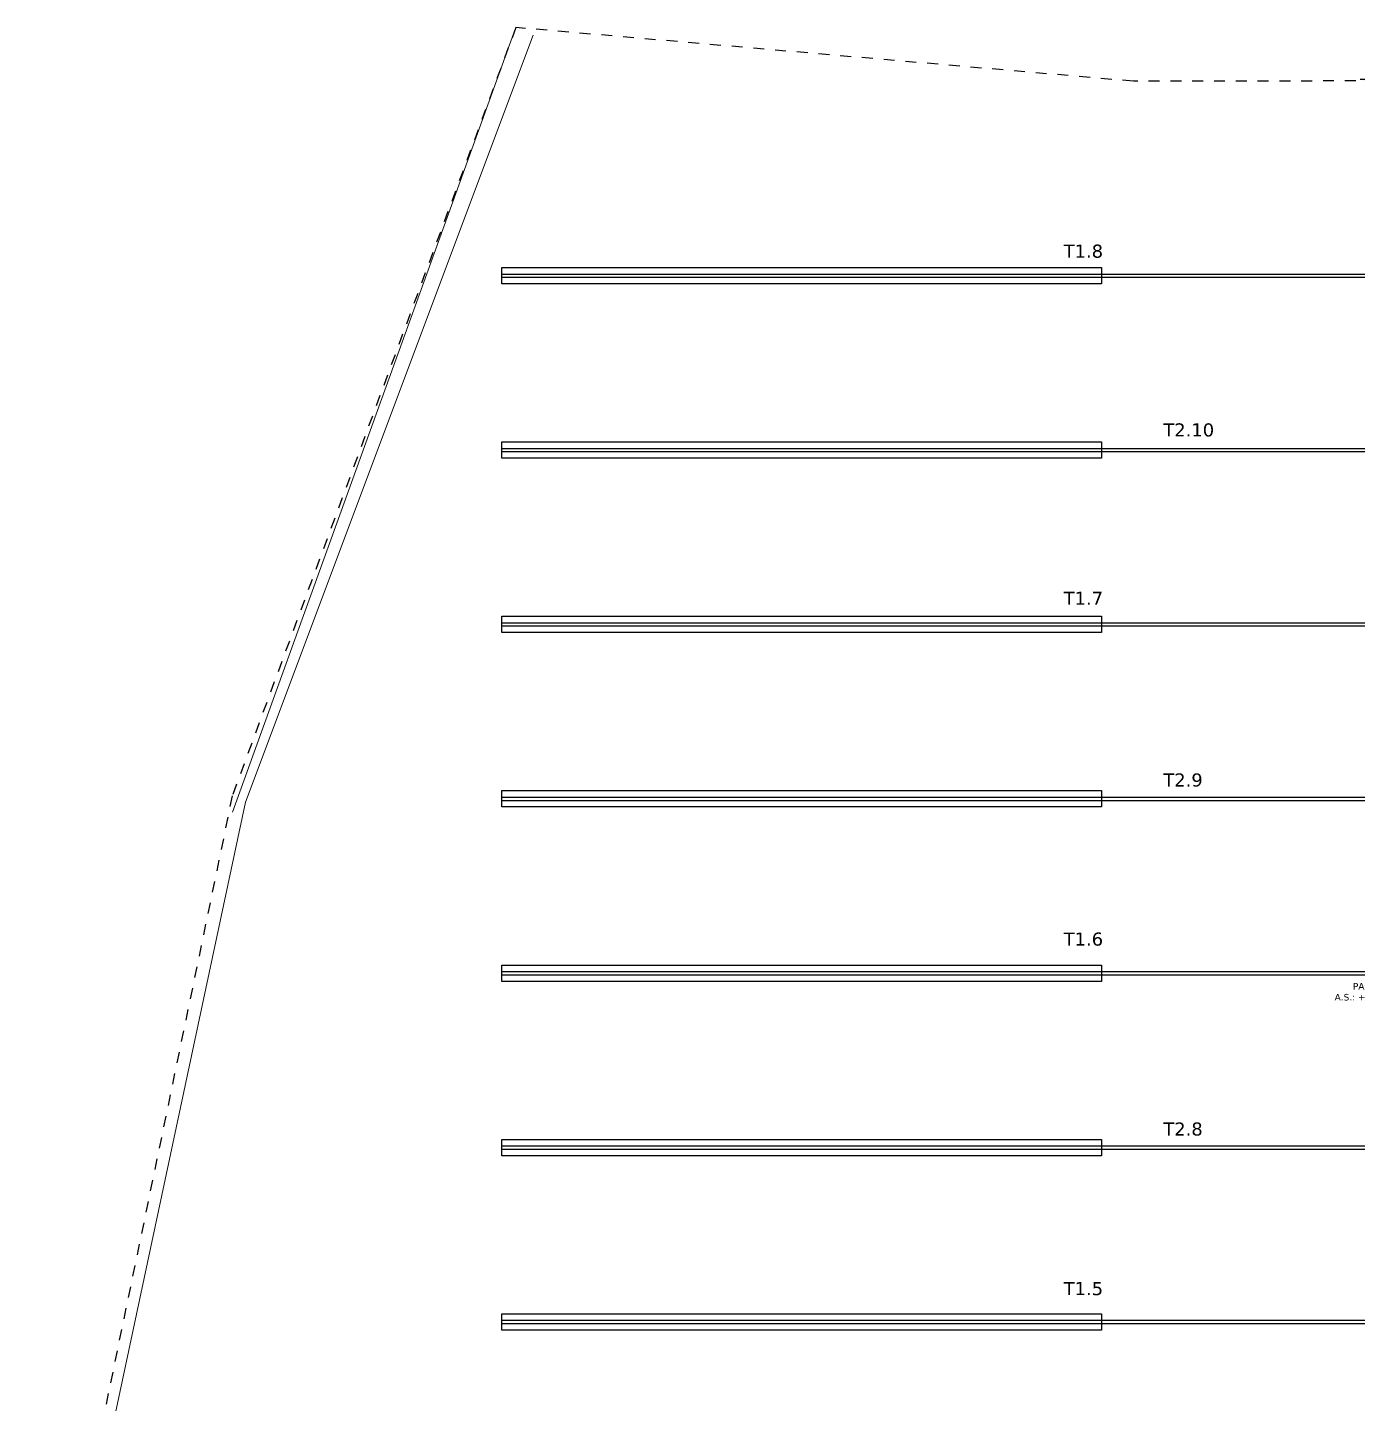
# Model space of a CAD drawing. Header units: millimetres. Extents: x -50 to 161, y 11 to 77.
# Drawn here: x -25.6 to -13.4, y 47.12 to 59.75 of the extents above; entities that cross this region are included whole.
import ezdxf

# ---------------------------------------------------------------- set-up
doc = ezdxf.new("R2010")
doc.units = ezdxf.units.MM
doc.linetypes.add('Centre', pattern=[0.0125, 0.0025, -0.001875, 0.00625, -0.001875])
doc.layers.add('1-Ligne', color=44, linetype='Continuous', lineweight=5)
doc.layers.add('1-Site-Limite propriété', color=91, linetype='Centre', lineweight=25)
doc.layers.add('Paroi Soperco', color=7, linetype='Continuous')
doc.dimstyles.get("Standard").update_dxf_attribs({"dimtxt": 0.18, "dimasz": 0.18, "dimexe": 0.18, "dimexo": 0.0625, "dimgap": 0.09, "dimtad": 0, "dimtih": 1, "dimtoh": 1, "dimdec": 4, "dimzin": 0, "dimdsep": 46, "dimtxsty": 'Standard', "dimcen": 0.09, "dimadec": 0, "dimazin": 0, "dimtfac": 1, "dimtdec": 4, "dimtofl": 0, "dimtmove": 0, "dimatfit": 3, "dimfxl": 1, "dimtolj": 1, "dimtzin": 0, "dimarcsym": 0})

# ---------------------------------------------------------------- blocks, each defined once
blk = doc.blocks.new('Family - ___-5017038-DCE - PLAN DE REPERAGE DES FONDATIONS SPECIALES ET PAROIS EXTERIEURES')
at = {"layer": '1-Site-Limite propriété'}
for p, q in [((52.694, 23.721), (43.638, 25.599)), ((59.745, 21.119), (52.694, 23.721)), ((59.252, 15.453), (59.745, 21.119)), ((59.255, 13.414), (59.252, 15.453))]:
    blk.add_line(p, q, dxfattribs=at)
blk = doc.blocks.new('Family - ___-5372236-DCE - PLAN DE REPERAGE DES FONDATIONS SPECIALES ET PAROIS EXTERIEURES')
at = {"layer": '1-Site-Limite propriété'}
for p, q in [((52.694, 23.721), (43.638, 25.599)), ((59.745, 21.119), (52.694, 23.721)), ((59.252, 15.453), (59.745, 21.119)), ((59.255, 13.414), (59.252, 15.453))]:
    blk.add_line(p, q, dxfattribs=at)
blk = doc.blocks.new('_Origin2')
at = {"color": 0, "linetype": 'ByBlock', "lineweight": -2}
blk.add_line((-0.5, 0), (-1, 0), dxfattribs=at)
for radius in [0.5, 0.25]:
    blk.add_circle((0, 0), radius, dxfattribs=at)
blk = doc.blocks.new('*D99')
at = {"layer": 'Paroi Soperco', "color": 0, "lineweight": -2, "transparency": 16777216}
for p, q in [((-12.798, 59.268), (-13.375, 59.268)), ((-13.275, 59.168), (-13.275, 51.072)), ((-13.275, 42.619), (-13.275, 50.715)), ((-12.798, 42.519), (-13.375, 42.519))]:
    blk.add_line(p, q, dxfattribs=at)
at = {"layer": 'Paroi Soperco', "color": 0, "lineweight": -2, "transparency": 16777216, "xscale": 0.1, "yscale": 0.1, "zscale": 0.1}
for p, rotation in [((-13.275, 59.268), 90), ((-13.275, 42.519), 270)]:
    blk.add_blockref('_Origin2', p, dxfattribs=dict(at, rotation=rotation))
at = {"layer": 'Paroi Soperco', "color": 0, "transparency": 16777216, "insert": (-13.275, 50.893), "char_height": 0.06, "attachment_point": 5}
blk.add_mtext('\\A1;{\\fVerdana|b0|i0|c0|p34;PAROI 3}\\P{\\fVerdana|b0|i0|c0|p34;A.S.: +9,50 NGF}', dxfattribs=at)

msp = doc.modelspace()

# ---------------------------------------------------------------- linework, layer by layer
at = {"layer": '1-Ligne'}
for p, q in [((-23.719, 52.546), (-21.138, 59.695)), ((-20.959, 59.675), (-23.599, 52.638)), ((-23.599, 52.638), (-25.513, 43.651))]:
    msp.add_line(p, q, dxfattribs=at)
at = {"layer": 'Paroi Soperco', "color": 252}
for points in [[(-21.247, 57.543), (-15.747, 57.543), (-15.747, 57.393), (-21.247, 57.393), (-21.247, 57.543)], [(-21.247, 57.483), (-11.247, 57.483), (-11.247, 57.451), (-21.247, 57.451), (-21.247, 57.483)]]:
    msp.add_lwpolyline(points, dxfattribs=at)
at = {"layer": 'Paroi Soperco', "color": 9, "true_color": 0xc7c8ca}
for points in [[(-21.247, 55.943), (-15.747, 55.943), (-15.747, 55.793), (-21.247, 55.793), (-21.247, 55.943)], [(-21.247, 55.883), (-11.247, 55.883), (-11.247, 55.851), (-21.247, 55.851), (-21.247, 55.883)], [(-21.247, 52.743), (-15.747, 52.743), (-15.747, 52.593), (-21.247, 52.593), (-21.247, 52.743)], [(-21.247, 52.683), (-11.247, 52.683), (-11.247, 52.651), (-21.247, 52.651), (-21.247, 52.683)], [(-21.247, 49.543), (-15.747, 49.543), (-15.747, 49.393), (-21.247, 49.393), (-21.247, 49.543)], [(-21.247, 49.483), (-11.247, 49.483), (-11.247, 49.451), (-21.247, 49.451), (-21.247, 49.483)]]:
    msp.add_lwpolyline(points, dxfattribs=at)
at = {"layer": 'Paroi Soperco', "color": 251, "true_color": 0x636466}
for points in [[(-21.247, 54.343), (-15.747, 54.343), (-15.747, 54.193), (-21.247, 54.193), (-21.247, 54.343)], [(-21.247, 51.143), (-15.747, 51.143), (-15.747, 50.993), (-21.247, 50.993), (-21.247, 51.143)], [(-21.247, 51.083), (-11.247, 51.083), (-11.247, 51.051), (-21.247, 51.051), (-21.247, 51.083)], [(-21.247, 47.943), (-15.747, 47.943), (-15.747, 47.793), (-21.247, 47.793), (-21.247, 47.943)], [(-21.247, 47.883), (-11.247, 47.883), (-11.247, 47.851), (-21.247, 47.851), (-21.247, 47.883)]]:
    msp.add_lwpolyline(points, dxfattribs=at)
at = {"layer": 'Paroi Soperco', "color": 252, "true_color": 0x939598}
msp.add_lwpolyline([(-21.247, 54.283), (-11.247, 54.283), (-11.247, 54.251), (-21.247, 54.251), (-21.247, 54.283)], dxfattribs=at)

# ---------------------------------------------------------------- block references
at = {"layer": '1-Site-Limite propriété', "rotation": 90.0000000000001}
for name in ['Family - ___-5017038-DCE - PLAN DE REPERAGE DES FONDATIONS SPECIALES ET PAROIS EXTERIEURES', 'Family - ___-5372236-DCE - PLAN DE REPERAGE DES FONDATIONS SPECIALES ET PAROIS EXTERIEURES']:
    msp.add_blockref(name, (0, 0), dxfattribs=at)

# ---------------------------------------------------------------- texts
at = {"layer": 'Paroi Soperco', "char_height": 0.12, "attachment_point": 1}
for s, insert in [('{\\fVerdana|b0|i0|c0|p34;T1.8}', (-16.094, 57.753)), ('{\\fVerdana|b0|i0|c0|p34;T2.10}', (-15.18, 56.113)), ('{\\fVerdana|b0|i0|c0|p34;T1.7}', (-16.094, 54.568)), ('{\\fVerdana|b0|i0|c0|p34;T2.9}', (-15.18, 52.901)), ('{\\fVerdana|b0|i0|c0|p34;T1.6}', (-16.094, 51.441)), ('{\\fVerdana|b0|i0|c0|p34;T2.8}', (-15.18, 49.698)), ('{\\fVerdana|b0|i0|c0|p34;T1.5}', (-16.094, 48.234))]:
    msp.add_mtext_dynamic_manual_height_columns(s, width=0.51632, gutter_width=1, heights=[0], dxfattribs=dict(at, insert=insert))

# ---------------------------------------------------------------- dimensions: what is measured, and where the dimension line sits
at = {"layer": 'Paroi Soperco', "color": 3}
dim = msp.add_linear_dim(base=(-13.275, 42.519), p1=(-12.736, 59.268), p2=(-12.736, 42.519), angle=90, text='{\\fVerdana|b0|i0|c0|p34;PAROI 3}\\P{\\fVerdana|b0|i0|c0|p34;A.S.: +9,50 NGF}', dimstyle='Standard', override={"dimtxt": 0.06, "dimasz": 0.1, "dimexe": 0.1, "dimdec": 2, "dimblk1": 'Origin2', "dimblk2": 'Origin2', "dimsah": 1}, dxfattribs=at)
dim.commit()
dim.dimension.update_dxf_attribs({"geometry": '*D99', "text_midpoint": (-13.275, 50.893)})

doc.saveas('drawing.dxf')
